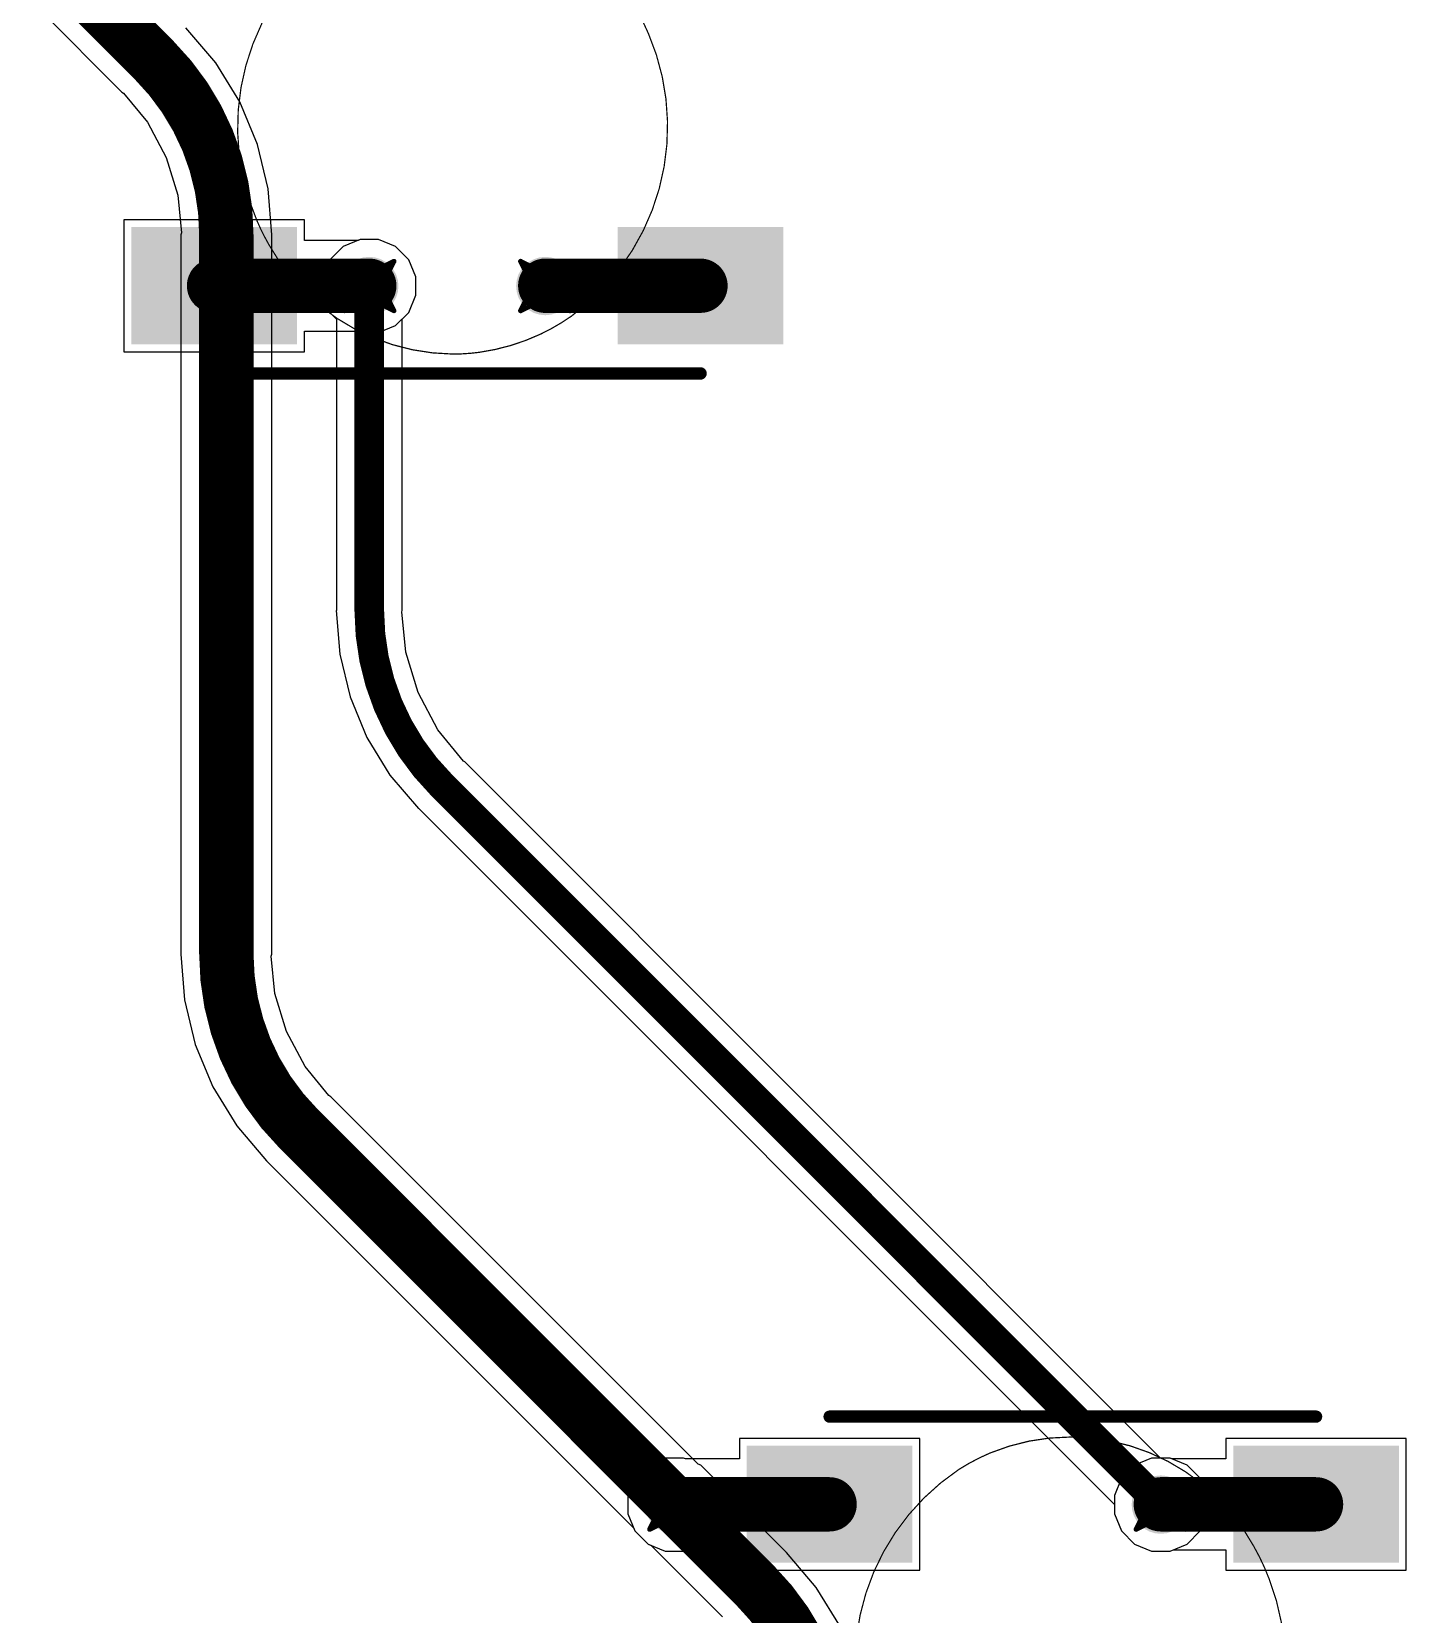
# Model space of a CAD drawing. Header units: inches. Extents: x -11 to 1110, y -7 to 455.
# Drawn here: x 657.74 to 671.87, y 127.33 to 143.59 of the extents above; entities that cross this region are included whole.
import ezdxf

# ---------------------------------------------------------------- set-up
doc = ezdxf.new("R2010")
doc.units = ezdxf.units.IN
for name, color, linetype in [('Bottom Layer', 5, 'Continuous'), ('Drill Drawing', 1, 'Continuous'), ('Mechanical 7', 56, 'Continuous'), ('Top Layer', 1, 'Continuous'), ('Top Overlay', 2, 'Continuous'), ('Top Paste', 8, 'Continuous'), ('Top Solder', 216, 'Continuous'), ('Via Holes', 16, 'Continuous')]:
    doc.layers.add(name, color=color, linetype=linetype)

msp = doc.modelspace()

# ---------------------------------------------------------------- hatches: boundary and pattern name
at = {"layer": 'Bottom Layer'}
h = msp.add_hatch(color=5, dxfattribs=at)
edge = h.paths.add_edge_path()
edge.add_arc((661.209, 140.975), 0.3, 0, 360)
h = msp.add_hatch(color=5, dxfattribs=at)
edge = h.paths.add_edge_path()
edge.add_arc((663.018, 140.975), 0.3, 0, 360)
h = msp.add_hatch(color=5, dxfattribs=at)
edge = h.paths.add_edge_path()
edge.add_arc((664.345, 128.455), 0.3, 0, 360)
h = msp.add_hatch(color=5, dxfattribs=at)
edge = h.paths.add_edge_path()
edge.add_arc((669.345, 128.455), 0.3, 0, 360)
at = {"layer": 'Top Layer'}
for points in [[(658.864, 141.478), (660.364, 141.478), (660.364, 140.478), (658.864, 140.478)], [(663.864, 141.478), (665.364, 141.478), (665.364, 140.478), (663.864, 140.478)], [(665.191, 128.958), (666.691, 128.958), (666.691, 127.958), (665.191, 127.958)], [(671.691, 127.958), (670.191, 127.958), (670.191, 128.958), (671.691, 128.958)]]:
    msp.add_hatch(color=1, dxfattribs=at).paths.add_polyline_path(points)
h = msp.add_hatch(color=1, dxfattribs=at)
edge = h.paths.add_edge_path()
edge.add_arc((661.209, 140.975), 0.3, 0, 360)
h = msp.add_hatch(color=1, dxfattribs=at)
edge = h.paths.add_edge_path()
edge.add_arc((663.018, 140.975), 0.3, 0, 360)
h = msp.add_hatch(color=1, dxfattribs=at)
edge = h.paths.add_edge_path()
edge.add_arc((664.345, 128.455), 0.3, 0, 360)
h = msp.add_hatch(color=1, dxfattribs=at)
edge = h.paths.add_edge_path()
edge.add_arc((669.345, 128.455), 0.3, 0, 360)
at = {"layer": 'Top Paste'}
for points in [[(658.864, 141.478), (660.364, 141.478), (660.364, 140.478), (658.864, 140.478)], [(663.864, 141.478), (665.364, 141.478), (665.364, 140.478), (663.864, 140.478)], [(665.191, 128.958), (666.691, 128.958), (666.691, 127.958), (665.191, 127.958)], [(671.691, 127.958), (670.191, 127.958), (670.191, 128.958), (671.691, 128.958)]]:
    msp.add_hatch(color=8, dxfattribs=at).paths.add_polyline_path(points)
at = {"layer": 'Top Solder'}
for points in [[(658.762, 141.58), (660.465, 141.58), (660.465, 140.377), (658.762, 140.377)], [(663.762, 141.58), (665.465, 141.58), (665.465, 140.377), (663.762, 140.377)], [(665.089, 129.06), (666.792, 129.06), (666.792, 127.857), (665.089, 127.857)], [(671.792, 127.857), (670.089, 127.857), (670.089, 129.06), (671.792, 129.06)]]:
    msp.add_hatch(color=216, dxfattribs=at).paths.add_polyline_path(points)
at = {"layer": 'Via Holes'}
h = msp.add_hatch(color=7, dxfattribs=at)
edge = h.paths.add_edge_path()
edge.add_arc((661.209, 140.975), 0.15, 0, 360)
h = msp.add_hatch(color=7, dxfattribs=at)
edge = h.paths.add_edge_path()
edge.add_arc((663.018, 140.975), 0.15, 0, 360)
h = msp.add_hatch(color=7, dxfattribs=at)
edge = h.paths.add_edge_path()
edge.add_arc((664.345, 128.455), 0.15, 0, 360)
h = msp.add_hatch(color=7, dxfattribs=at)
edge = h.paths.add_edge_path()
edge.add_arc((669.345, 128.455), 0.15, 0, 360)

# ---------------------------------------------------------------- linework, layer by layer
at = {"layer": 'Bottom Layer'}
for p, q in [((657.825, 143.809), (658.666, 142.968)), ((659.632, 143.268), (659.325, 143.627)), ((659.878, 142.866), (659.632, 143.268)), ((658.666, 142.968), (658.684, 142.956)), ((658.684, 142.956), (658.929, 142.657)), ((660.059, 142.43), (659.878, 142.866)), ((658.929, 142.657), (659.121, 142.297)), ((659.121, 142.297), (659.24, 141.907)), ((660.169, 141.972), (660.059, 142.43)), ((660.206, 141.501), (660.169, 141.972)), ((659.24, 141.907), (659.278, 141.522)), ((659.278, 141.522), (659.273, 141.501)), ((659.273, 141.501), (659.273, 134.112)), ((660.206, 134.112), (660.206, 141.501)), ((660.206, 141.501), (660.206, 141.501)), ((660.939, 141.38), (660.804, 141.245)), ((661.114, 141.453), (660.939, 141.38)), ((661.304, 141.453), (661.114, 141.453)), ((661.48, 141.38), (661.304, 141.453)), ((661.614, 141.245), (661.48, 141.38)), ((660.804, 141.245), (660.732, 141.07)), ((661.687, 141.07), (661.614, 141.245)), ((660.732, 141.07), (660.732, 140.88)), ((661.687, 140.88), (661.687, 141.07)), ((660.732, 140.88), (660.804, 140.704)), ((661.614, 140.704), (661.687, 140.88)), ((660.804, 140.704), (660.873, 140.636)), ((661.546, 140.636), (661.614, 140.704)), ((660.873, 140.636), (660.873, 137.643)), ((661.546, 137.643), (661.546, 140.636)), ((660.873, 137.643), (660.87, 137.643)), ((660.87, 137.643), (660.906, 137.192)), ((661.543, 137.628), (661.546, 137.643)), ((661.584, 137.212), (661.543, 137.628)), ((660.906, 137.192), (661.011, 136.753)), ((661.71, 136.798), (661.584, 137.212)), ((661.914, 136.416), (661.71, 136.798)), ((661.011, 136.753), (661.184, 136.336)), ((661.184, 136.336), (661.42, 135.95)), ((662.179, 136.093), (661.914, 136.416)), ((661.42, 135.95), (661.714, 135.607)), ((662.191, 136.085), (662.179, 136.093)), ((669.343, 128.933), (662.191, 136.085)), ((661.714, 135.607), (661.715, 135.609)), ((661.715, 135.609), (668.867, 128.457)), ((659.273, 134.112), (659.273, 134.112)), ((659.273, 134.112), (659.31, 133.642)), ((660.202, 134.091), (660.206, 134.112)), ((660.239, 133.707), (660.202, 134.091)), ((660.358, 133.316), (660.239, 133.707)), ((659.31, 133.642), (659.42, 133.183)), ((659.42, 133.183), (659.601, 132.748)), ((660.55, 132.957), (660.358, 133.316)), ((660.795, 132.658), (660.55, 132.957)), ((659.601, 132.748), (659.847, 132.345)), ((660.813, 132.646), (660.795, 132.658)), ((664.588, 128.872), (660.813, 132.646)), ((659.847, 132.345), (660.154, 131.987)), ((660.154, 131.987), (660.154, 131.987)), ((660.154, 131.987), (663.928, 128.212)), ((664.616, 128.86), (664.588, 128.872)), ((664.75, 128.726), (664.616, 128.86)), ((669.44, 128.933), (669.343, 128.933)), ((669.616, 128.86), (669.44, 128.933)), ((669.75, 128.726), (669.616, 128.86)), ((664.762, 128.697), (664.75, 128.726)), ((665.497, 127.962), (664.762, 128.697)), ((669.823, 128.55), (669.75, 128.726)), ((669.823, 128.36), (669.823, 128.55)), ((668.867, 128.457), (668.867, 128.36)), ((668.867, 128.36), (668.94, 128.184)), ((669.75, 128.184), (669.823, 128.36)), ((663.928, 128.212), (663.94, 128.184)), ((663.94, 128.184), (664.074, 128.05)), ((668.94, 128.184), (669.074, 128.05)), ((669.616, 128.05), (669.75, 128.184)), ((664.074, 128.05), (664.102, 128.038)), ((664.102, 128.038), (664.838, 127.303)), ((669.074, 128.05), (669.25, 127.977)), ((669.25, 127.977), (669.44, 127.977)), ((669.44, 127.977), (669.616, 128.05)), ((665.498, 127.962), (665.497, 127.962)), ((665.497, 127.962), (665.497, 127.962)), ((665.804, 127.603), (665.498, 127.962)), ((666.051, 127.201), (665.804, 127.603))]:
    msp.add_line(p, q, dxfattribs=at)
for points in [[(658.018, 144.275, 0.559, 0.559, 0), (658.996, 143.297, 0.559, 0.559, 0)], [(658.996, 143.297, 0.559, 0.559, -0.198912), (659.74, 141.501, 0.559, 0.559, 0)], [(659.74, 134.112, 0.559, 0.559, 0), (659.74, 141.501, 0.559, 0.559, 0)], [(661.209, 137.643, 0.305, 0.305, 0), (661.209, 140.975, 0.305, 0.305, 0)], [(661.953, 135.847, 0.305, 0.305, -0.198912), (661.209, 137.643, 0.305, 0.305, 0)], [(661.953, 135.847, 0.305, 0.305, 0), (669.345, 128.455, 0.305, 0.305, 0)], [(660.484, 132.316, 0.559, 0.559, -0.198912), (659.74, 134.112, 0.559, 0.559, 0)], [(660.484, 132.316, 0.559, 0.559, 0), (664.345, 128.455, 0.559, 0.559, 0)], [(664.345, 128.455, 0.559, 0.559, 0), (665.168, 127.632, 0.559, 0.559, 0)], [(665.168, 127.632, 0.559, 0.559, -0.198912), (665.912, 125.836, 0.559, 0.559, 0)]]:
    msp.add_lwpolyline(points, format="xyseb", dxfattribs=at)
for points in [[(658.856, 143.297, 0.279, 0.279, 1), (659.135, 143.297, 0.279, 0.279, 1)], [(658.856, 143.297, 0.279, 0.279, 1), (659.135, 143.297, 0.279, 0.279, 1)], [(659.6, 141.501, 0.279, 0.279, 1), (659.879, 141.501, 0.279, 0.279, 1)], [(659.6, 141.501, 0.279, 0.279, 1), (659.879, 141.501, 0.279, 0.279, 1)], [(661.133, 140.975, 0.152, 0.152, 1), (661.286, 140.975, 0.152, 0.152, 1)], [(661.133, 137.643, 0.152, 0.152, 1), (661.286, 137.643, 0.152, 0.152, 1)], [(661.133, 137.643, 0.152, 0.152, 1), (661.286, 137.643, 0.152, 0.152, 1)], [(661.877, 135.847, 0.152, 0.152, 1), (662.03, 135.847, 0.152, 0.152, 1)], [(661.877, 135.847, 0.152, 0.152, 1), (662.03, 135.847, 0.152, 0.152, 1)], [(659.6, 134.112, 0.279, 0.279, 1), (659.879, 134.112, 0.279, 0.279, 1)], [(659.6, 134.112, 0.279, 0.279, 1), (659.879, 134.112, 0.279, 0.279, 1)], [(660.344, 132.316, 0.279, 0.279, 1), (660.623, 132.316, 0.279, 0.279, 1)], [(660.344, 132.316, 0.279, 0.279, 1), (660.623, 132.316, 0.279, 0.279, 1)], [(664.205, 128.455, 0.279, 0.279, 1), (664.485, 128.455, 0.279, 0.279, 1)], [(664.205, 128.455, 0.279, 0.279, 1), (664.485, 128.455, 0.279, 0.279, 1)], [(669.269, 128.455, 0.152, 0.152, 1), (669.421, 128.455, 0.152, 0.152, 1)], [(665.028, 127.632, 0.279, 0.279, 1), (665.308, 127.632, 0.279, 0.279, 1)], [(665.028, 127.632, 0.279, 0.279, 1), (665.308, 127.632, 0.279, 0.279, 1)]]:
    msp.add_lwpolyline(points, format="xyseb", close=True, dxfattribs=at)
at = {"layer": 'Drill Drawing'}
for points in [[(660.955, 141.229, 0.0508, 0.0508, 0), (661.209, 141.102, 0.0508, 0.0508, 0)], [(660.955, 141.229, 0.0508, 0.0508, 0), (661.082, 140.975, 0.0508, 0.0508, 0)], [(661.209, 141.102, 0.0508, 0.0508, 0), (661.463, 141.229, 0.0508, 0.0508, 0)], [(661.336, 140.975, 0.0508, 0.0508, 0), (661.463, 141.229, 0.0508, 0.0508, 0)], [(662.764, 141.229, 0.0508, 0.0508, 0), (663.018, 141.102, 0.0508, 0.0508, 0)], [(662.764, 141.229, 0.0508, 0.0508, 0), (662.891, 140.975, 0.0508, 0.0508, 0)], [(663.018, 141.102, 0.0508, 0.0508, 0), (663.272, 141.229, 0.0508, 0.0508, 0)], [(663.145, 140.975, 0.0508, 0.0508, 0), (663.272, 141.229, 0.0508, 0.0508, 0)], [(660.955, 140.721, 0.0508, 0.0508, 0), (661.082, 140.975, 0.0508, 0.0508, 0)], [(661.336, 140.975, 0.0508, 0.0508, 0), (661.463, 140.721, 0.0508, 0.0508, 0)], [(662.764, 140.721, 0.0508, 0.0508, 0), (662.891, 140.975, 0.0508, 0.0508, 0)], [(663.145, 140.975, 0.0508, 0.0508, 0), (663.272, 140.721, 0.0508, 0.0508, 0)], [(660.955, 140.721, 0.0508, 0.0508, 0), (661.209, 140.848, 0.0508, 0.0508, 0)], [(661.209, 140.848, 0.0508, 0.0508, 0), (661.463, 140.721, 0.0508, 0.0508, 0)], [(662.764, 140.721, 0.0508, 0.0508, 0), (663.018, 140.848, 0.0508, 0.0508, 0)], [(663.018, 140.848, 0.0508, 0.0508, 0), (663.272, 140.721, 0.0508, 0.0508, 0)], [(664.091, 128.709, 0.0508, 0.0508, 0), (664.345, 128.582, 0.0508, 0.0508, 0)], [(664.091, 128.709, 0.0508, 0.0508, 0), (664.218, 128.455, 0.0508, 0.0508, 0)], [(664.345, 128.582, 0.0508, 0.0508, 0), (664.599, 128.709, 0.0508, 0.0508, 0)], [(664.472, 128.455, 0.0508, 0.0508, 0), (664.599, 128.709, 0.0508, 0.0508, 0)], [(669.091, 128.709, 0.0508, 0.0508, 0), (669.345, 128.582, 0.0508, 0.0508, 0)], [(669.091, 128.709, 0.0508, 0.0508, 0), (669.218, 128.455, 0.0508, 0.0508, 0)], [(669.345, 128.582, 0.0508, 0.0508, 0), (669.599, 128.709, 0.0508, 0.0508, 0)], [(669.472, 128.455, 0.0508, 0.0508, 0), (669.599, 128.709, 0.0508, 0.0508, 0)], [(664.091, 128.201, 0.0508, 0.0508, 0), (664.218, 128.455, 0.0508, 0.0508, 0)], [(664.472, 128.455, 0.0508, 0.0508, 0), (664.599, 128.201, 0.0508, 0.0508, 0)], [(669.091, 128.201, 0.0508, 0.0508, 0), (669.218, 128.455, 0.0508, 0.0508, 0)], [(669.472, 128.455, 0.0508, 0.0508, 0), (669.599, 128.201, 0.0508, 0.0508, 0)], [(664.091, 128.201, 0.0508, 0.0508, 0), (664.345, 128.328, 0.0508, 0.0508, 0)], [(664.345, 128.328, 0.0508, 0.0508, 0), (664.599, 128.201, 0.0508, 0.0508, 0)], [(669.091, 128.201, 0.0508, 0.0508, 0), (669.345, 128.328, 0.0508, 0.0508, 0)], [(669.345, 128.328, 0.0508, 0.0508, 0), (669.599, 128.201, 0.0508, 0.0508, 0)]]:
    msp.add_lwpolyline(points, format="xyseb", dxfattribs=at)
for points in [[(660.943, 141.229, 0.0254, 0.0254, 1), (660.968, 141.229, 0.0254, 0.0254, 1)], [(660.943, 141.229, 0.0254, 0.0254, 1), (660.968, 141.229, 0.0254, 0.0254, 1)], [(661.451, 141.229, 0.0254, 0.0254, 1), (661.476, 141.229, 0.0254, 0.0254, 1)], [(661.451, 141.229, 0.0254, 0.0254, 1), (661.476, 141.229, 0.0254, 0.0254, 1)], [(662.751, 141.229, 0.0254, 0.0254, 1), (662.777, 141.229, 0.0254, 0.0254, 1)], [(662.751, 141.229, 0.0254, 0.0254, 1), (662.777, 141.229, 0.0254, 0.0254, 1)], [(663.259, 141.229, 0.0254, 0.0254, 1), (663.285, 141.229, 0.0254, 0.0254, 1)], [(663.259, 141.229, 0.0254, 0.0254, 1), (663.285, 141.229, 0.0254, 0.0254, 1)], [(661.07, 140.975, 0.0254, 0.0254, 1), (661.095, 140.975, 0.0254, 0.0254, 1)], [(661.07, 140.975, 0.0254, 0.0254, 1), (661.095, 140.975, 0.0254, 0.0254, 1)], [(661.197, 141.102, 0.0254, 0.0254, 1), (661.222, 141.102, 0.0254, 0.0254, 1)], [(661.197, 141.102, 0.0254, 0.0254, 1), (661.222, 141.102, 0.0254, 0.0254, 1)], [(661.324, 140.975, 0.0254, 0.0254, 1), (661.349, 140.975, 0.0254, 0.0254, 1)], [(661.324, 140.975, 0.0254, 0.0254, 1), (661.349, 140.975, 0.0254, 0.0254, 1)], [(662.878, 140.975, 0.0254, 0.0254, 1), (662.904, 140.975, 0.0254, 0.0254, 1)], [(662.878, 140.975, 0.0254, 0.0254, 1), (662.904, 140.975, 0.0254, 0.0254, 1)], [(663.005, 141.102, 0.0254, 0.0254, 1), (663.031, 141.102, 0.0254, 0.0254, 1)], [(663.005, 141.102, 0.0254, 0.0254, 1), (663.031, 141.102, 0.0254, 0.0254, 1)], [(663.132, 140.975, 0.0254, 0.0254, 1), (663.158, 140.975, 0.0254, 0.0254, 1)], [(663.132, 140.975, 0.0254, 0.0254, 1), (663.158, 140.975, 0.0254, 0.0254, 1)], [(661.197, 140.848, 0.0254, 0.0254, 1), (661.222, 140.848, 0.0254, 0.0254, 1)], [(661.197, 140.848, 0.0254, 0.0254, 1), (661.222, 140.848, 0.0254, 0.0254, 1)], [(663.005, 140.848, 0.0254, 0.0254, 1), (663.031, 140.848, 0.0254, 0.0254, 1)], [(663.005, 140.848, 0.0254, 0.0254, 1), (663.031, 140.848, 0.0254, 0.0254, 1)], [(660.943, 140.721, 0.0254, 0.0254, 1), (660.968, 140.721, 0.0254, 0.0254, 1)], [(660.943, 140.721, 0.0254, 0.0254, 1), (660.968, 140.721, 0.0254, 0.0254, 1)], [(661.451, 140.721, 0.0254, 0.0254, 1), (661.476, 140.721, 0.0254, 0.0254, 1)], [(661.451, 140.721, 0.0254, 0.0254, 1), (661.476, 140.721, 0.0254, 0.0254, 1)], [(662.751, 140.721, 0.0254, 0.0254, 1), (662.777, 140.721, 0.0254, 0.0254, 1)], [(662.751, 140.721, 0.0254, 0.0254, 1), (662.777, 140.721, 0.0254, 0.0254, 1)], [(663.259, 140.721, 0.0254, 0.0254, 1), (663.285, 140.721, 0.0254, 0.0254, 1)], [(663.259, 140.721, 0.0254, 0.0254, 1), (663.285, 140.721, 0.0254, 0.0254, 1)], [(664.078, 128.709, 0.0254, 0.0254, 1), (664.104, 128.709, 0.0254, 0.0254, 1)], [(664.078, 128.709, 0.0254, 0.0254, 1), (664.104, 128.709, 0.0254, 0.0254, 1)], [(664.586, 128.709, 0.0254, 0.0254, 1), (664.612, 128.709, 0.0254, 0.0254, 1)], [(664.586, 128.709, 0.0254, 0.0254, 1), (664.612, 128.709, 0.0254, 0.0254, 1)], [(669.078, 128.709, 0.0254, 0.0254, 1), (669.104, 128.709, 0.0254, 0.0254, 1)], [(669.078, 128.709, 0.0254, 0.0254, 1), (669.104, 128.709, 0.0254, 0.0254, 1)], [(669.586, 128.709, 0.0254, 0.0254, 1), (669.612, 128.709, 0.0254, 0.0254, 1)], [(669.586, 128.709, 0.0254, 0.0254, 1), (669.612, 128.709, 0.0254, 0.0254, 1)], [(664.205, 128.455, 0.0254, 0.0254, 1), (664.231, 128.455, 0.0254, 0.0254, 1)], [(664.205, 128.455, 0.0254, 0.0254, 1), (664.231, 128.455, 0.0254, 0.0254, 1)], [(664.332, 128.582, 0.0254, 0.0254, 1), (664.358, 128.582, 0.0254, 0.0254, 1)], [(664.332, 128.582, 0.0254, 0.0254, 1), (664.358, 128.582, 0.0254, 0.0254, 1)], [(664.459, 128.455, 0.0254, 0.0254, 1), (664.485, 128.455, 0.0254, 0.0254, 1)], [(664.459, 128.455, 0.0254, 0.0254, 1), (664.485, 128.455, 0.0254, 0.0254, 1)], [(669.205, 128.455, 0.0254, 0.0254, 1), (669.231, 128.455, 0.0254, 0.0254, 1)], [(669.205, 128.455, 0.0254, 0.0254, 1), (669.231, 128.455, 0.0254, 0.0254, 1)], [(669.332, 128.582, 0.0254, 0.0254, 1), (669.358, 128.582, 0.0254, 0.0254, 1)], [(669.332, 128.582, 0.0254, 0.0254, 1), (669.358, 128.582, 0.0254, 0.0254, 1)], [(669.459, 128.455, 0.0254, 0.0254, 1), (669.485, 128.455, 0.0254, 0.0254, 1)], [(669.459, 128.455, 0.0254, 0.0254, 1), (669.485, 128.455, 0.0254, 0.0254, 1)], [(664.332, 128.328, 0.0254, 0.0254, 1), (664.358, 128.328, 0.0254, 0.0254, 1)], [(664.332, 128.328, 0.0254, 0.0254, 1), (664.358, 128.328, 0.0254, 0.0254, 1)], [(669.332, 128.328, 0.0254, 0.0254, 1), (669.358, 128.328, 0.0254, 0.0254, 1)], [(669.332, 128.328, 0.0254, 0.0254, 1), (669.358, 128.328, 0.0254, 0.0254, 1)], [(664.078, 128.201, 0.0254, 0.0254, 1), (664.104, 128.201, 0.0254, 0.0254, 1)], [(664.078, 128.201, 0.0254, 0.0254, 1), (664.104, 128.201, 0.0254, 0.0254, 1)], [(664.586, 128.201, 0.0254, 0.0254, 1), (664.612, 128.201, 0.0254, 0.0254, 1)], [(664.586, 128.201, 0.0254, 0.0254, 1), (664.612, 128.201, 0.0254, 0.0254, 1)], [(669.078, 128.201, 0.0254, 0.0254, 1), (669.104, 128.201, 0.0254, 0.0254, 1)], [(669.078, 128.201, 0.0254, 0.0254, 1), (669.104, 128.201, 0.0254, 0.0254, 1)], [(669.586, 128.201, 0.0254, 0.0254, 1), (669.612, 128.201, 0.0254, 0.0254, 1)], [(669.586, 128.201, 0.0254, 0.0254, 1), (669.612, 128.201, 0.0254, 0.0254, 1)]]:
    msp.add_lwpolyline(points, format="xyseb", close=True, dxfattribs=at)
at = {"layer": 'Mechanical 7'}
for points in [[(660.052, 141.652, 0.0127, 0.0127, -0.349969), (660.846, 144.554, 0.0127, 0.0127, 0)], [(663.905, 143.899, 0.0127, 0.0127, -0.039113), (664.079, 143.567, 0.0127, 0.0127, 0)], [(664.079, 143.567, 0.0127, 0.0127, -0.349569), (663.286, 140.665, 0.0127, 0.0127, 0)], [(660.175, 141.404, 0.0127, 0.0127, -0.028898), (660.052, 141.652, 0.0127, 0.0127, 0)], [(662.069, 140.276, 0.0127, 0.0127, -0.269848), (660.175, 141.404, 0.0127, 0.0127, 0)], [(663.286, 140.665, 0.0127, 0.0127, -0.041565), (662.972, 140.482, 0.0127, 0.0127, 0)], [(662.972, 140.482, 0.0127, 0.0127, -0.075505), (662.34, 140.294, 0.0127, 0.0127, 0)], [(662.34, 140.294, 0.0127, 0.0127, -0.033849), (662.069, 140.276, 0.0127, 0.0127, 0)], [(667.592, 128.986, 0.0127, 0.0127, -0.383643), (670.3, 128.027, 0.0127, 0.0127, 0)], [(667.27, 128.817, 0.0127, 0.0127, -0.04184), (667.592, 128.986, 0.0127, 0.0127, 0)], [(666.363, 125.952, 0.0127, 0.0127, -0.351382), (667.27, 128.817, 0.0127, 0.0127, 0)], [(670.3, 128.027, 0.0127, 0.0127, -0.039122), (670.46, 127.687, 0.0127, 0.0127, 0)], [(670.46, 127.687, 0.0127, 0.0127, -0.350957), (669.555, 124.826, 0.0127, 0.0127, 0)]]:
    msp.add_lwpolyline(points, format="xyseb", dxfattribs=at)
for points in [[(664.075, 143.567, 0.00635, 0.00635, 1), (664.082, 143.567, 0.00635, 0.00635, 1)], [(664.075, 143.567, 0.00635, 0.00635, 1), (664.082, 143.567, 0.00635, 0.00635, 1)], [(660.049, 141.652, 0.00635, 0.00635, 1), (660.056, 141.652, 0.00635, 0.00635, 1)], [(660.049, 141.652, 0.00635, 0.00635, 1), (660.056, 141.652, 0.00635, 0.00635, 1)], [(660.172, 141.404, 0.00635, 0.00635, 1), (660.178, 141.404, 0.00635, 0.00635, 1)], [(660.172, 141.404, 0.00635, 0.00635, 1), (660.178, 141.404, 0.00635, 0.00635, 1)], [(663.283, 140.665, 0.00635, 0.00635, 1), (663.289, 140.665, 0.00635, 0.00635, 1)], [(663.283, 140.665, 0.00635, 0.00635, 1), (663.289, 140.665, 0.00635, 0.00635, 1)], [(662.968, 140.482, 0.00635, 0.00635, 1), (662.975, 140.482, 0.00635, 0.00635, 1)], [(662.968, 140.482, 0.00635, 0.00635, 1), (662.975, 140.482, 0.00635, 0.00635, 1)], [(662.065, 140.276, 0.00635, 0.00635, 1), (662.072, 140.276, 0.00635, 0.00635, 1)], [(662.065, 140.276, 0.00635, 0.00635, 1), (662.072, 140.276, 0.00635, 0.00635, 1)], [(662.337, 140.294, 0.00635, 0.00635, 1), (662.343, 140.294, 0.00635, 0.00635, 1)], [(662.337, 140.294, 0.00635, 0.00635, 1), (662.343, 140.294, 0.00635, 0.00635, 1)], [(667.589, 128.986, 0.00635, 0.00635, 1), (667.595, 128.986, 0.00635, 0.00635, 1)], [(667.589, 128.986, 0.00635, 0.00635, 1), (667.595, 128.986, 0.00635, 0.00635, 1)], [(667.267, 128.817, 0.00635, 0.00635, 1), (667.273, 128.817, 0.00635, 0.00635, 1)], [(667.267, 128.817, 0.00635, 0.00635, 1), (667.273, 128.817, 0.00635, 0.00635, 1)], [(670.297, 128.027, 0.00635, 0.00635, 1), (670.303, 128.027, 0.00635, 0.00635, 1)], [(670.297, 128.027, 0.00635, 0.00635, 1), (670.303, 128.027, 0.00635, 0.00635, 1)], [(670.456, 127.687, 0.00635, 0.00635, 1), (670.463, 127.687, 0.00635, 0.00635, 1)], [(670.456, 127.687, 0.00635, 0.00635, 1), (670.463, 127.687, 0.00635, 0.00635, 1)]]:
    msp.add_lwpolyline(points, format="xyseb", close=True, dxfattribs=at)
at = {"layer": 'Top Layer'}
for p, q in [((660.542, 141.656), (658.686, 141.656)), ((658.686, 141.656), (658.686, 140.3)), ((660.542, 141.444), (660.542, 141.656)), ((661.094, 141.444), (660.542, 141.444)), ((661.114, 141.453), (661.094, 141.444)), ((661.304, 141.453), (661.114, 141.453)), ((661.48, 141.38), (661.304, 141.453)), ((661.614, 141.245), (661.48, 141.38)), ((661.687, 141.07), (661.614, 141.245)), ((661.687, 140.88), (661.687, 141.07)), ((661.614, 140.704), (661.687, 140.88)), ((661.48, 140.57), (661.614, 140.704)), ((660.542, 140.3), (660.542, 140.512)), ((660.542, 140.512), (661.078, 140.512)), ((661.078, 140.512), (661.114, 140.497)), ((661.114, 140.497), (661.304, 140.497)), ((661.304, 140.497), (661.48, 140.57)), ((658.686, 140.3), (660.542, 140.3)), ((666.868, 129.136), (665.013, 129.136)), ((665.013, 129.136), (665.013, 128.925)), ((666.868, 127.781), (666.868, 129.136)), ((671.868, 129.136), (670.013, 129.136)), ((670.013, 129.136), (670.013, 128.925)), ((671.868, 127.781), (671.868, 129.136)), ((664.074, 128.86), (663.94, 128.726)), ((664.25, 128.933), (664.074, 128.86)), ((664.44, 128.933), (664.25, 128.933)), ((664.46, 128.925), (664.44, 128.933)), ((665.013, 128.925), (664.46, 128.925)), ((669.074, 128.86), (668.94, 128.726)), ((669.25, 128.933), (669.074, 128.86)), ((669.44, 128.933), (669.25, 128.933)), ((669.46, 128.925), (669.44, 128.933)), ((670.013, 128.925), (669.46, 128.925)), ((663.94, 128.726), (663.867, 128.55)), ((668.94, 128.726), (668.867, 128.55)), ((663.867, 128.55), (663.867, 128.36)), ((668.867, 128.55), (668.867, 128.36)), ((663.867, 128.36), (663.94, 128.184)), ((668.867, 128.36), (668.94, 128.184)), ((663.94, 128.184), (664.074, 128.05)), ((668.94, 128.184), (669.074, 128.05)), ((664.074, 128.05), (664.25, 127.977)), ((664.25, 127.977), (664.44, 127.977)), ((664.44, 127.977), (664.476, 127.992)), ((664.476, 127.992), (665.013, 127.992)), ((665.013, 127.992), (665.013, 127.781)), ((669.074, 128.05), (669.25, 127.977)), ((669.25, 127.977), (669.44, 127.977)), ((669.44, 127.977), (669.476, 127.992)), ((669.476, 127.992), (670.013, 127.992)), ((670.013, 127.992), (670.013, 127.781)), ((665.013, 127.781), (666.868, 127.781)), ((670.013, 127.781), (671.868, 127.781))]:
    msp.add_line(p, q, dxfattribs=at)
for points in [[(659.614, 140.978, 0.559, 0.559, 0), (661.209, 140.978, 0.559, 0.559, 0)], [(663.018, 140.978, 0.559, 0.559, 0), (664.614, 140.978, 0.559, 0.559, 0)], [(664.345, 128.458, 0.559, 0.559, 0), (665.941, 128.458, 0.559, 0.559, 0)], [(669.345, 128.458, 0.559, 0.559, 0), (670.941, 128.458, 0.559, 0.559, 0)]]:
    msp.add_lwpolyline(points, format="xyseb", dxfattribs=at)
for points in [[(659.474, 140.978, 0.279, 0.279, 1), (659.753, 140.978, 0.279, 0.279, 1)], [(661.07, 140.978, 0.279, 0.279, 1), (661.349, 140.978, 0.279, 0.279, 1)], [(662.878, 140.978, 0.279, 0.279, 1), (663.158, 140.978, 0.279, 0.279, 1)], [(664.474, 140.978, 0.279, 0.279, 1), (664.753, 140.978, 0.279, 0.279, 1)], [(664.205, 128.458, 0.279, 0.279, 1), (664.485, 128.458, 0.279, 0.279, 1)], [(665.801, 128.458, 0.279, 0.279, 1), (666.08, 128.458, 0.279, 0.279, 1)], [(669.205, 128.458, 0.279, 0.279, 1), (669.485, 128.458, 0.279, 0.279, 1)], [(670.801, 128.458, 0.279, 0.279, 1), (671.08, 128.458, 0.279, 0.279, 1)]]:
    msp.add_lwpolyline(points, format="xyseb", close=True, dxfattribs=at)
at = {"layer": 'Top Overlay'}
for points in [[(659.614, 140.077, 0.127, 0.127, 0), (664.614, 140.077, 0.127, 0.127, 0)], [(665.941, 129.359, 0.127, 0.127, 0), (670.941, 129.359, 0.127, 0.127, 0)], [(664.885, 128.612, 0.254, 0.254, 0), (665.012, 128.485, 0.254, 0.254, 0)], [(664.885, 128.358, 0.254, 0.254, 0), (664.885, 128.612, 0.254, 0.254, 0)], [(664.885, 128.358, 0.254, 0.254, 0), (665.012, 128.485, 0.254, 0.254, 0)]]:
    msp.add_lwpolyline(points, format="xyseb", dxfattribs=at)
for points in [[(659.582, 140.077, 0.0635, 0.0635, 1), (659.646, 140.077, 0.0635, 0.0635, 1)], [(664.582, 140.077, 0.0635, 0.0635, 1), (664.646, 140.077, 0.0635, 0.0635, 1)], [(665.909, 129.359, 0.0635, 0.0635, 1), (665.972, 129.359, 0.0635, 0.0635, 1)], [(670.909, 129.359, 0.0635, 0.0635, 1), (670.972, 129.359, 0.0635, 0.0635, 1)], [(664.821, 128.612, 0.127, 0.127, 1), (664.948, 128.612, 0.127, 0.127, 1)], [(664.821, 128.612, 0.127, 0.127, 1), (664.948, 128.612, 0.127, 0.127, 1)], [(664.821, 128.358, 0.127, 0.127, 1), (664.948, 128.358, 0.127, 0.127, 1)], [(664.821, 128.358, 0.127, 0.127, 1), (664.948, 128.358, 0.127, 0.127, 1)], [(664.948, 128.485, 0.127, 0.127, 1), (665.075, 128.485, 0.127, 0.127, 1)], [(664.948, 128.485, 0.127, 0.127, 1), (665.075, 128.485, 0.127, 0.127, 1)]]:
    msp.add_lwpolyline(points, format="xyseb", close=True, dxfattribs=at)

doc.saveas('drawing.dxf')
